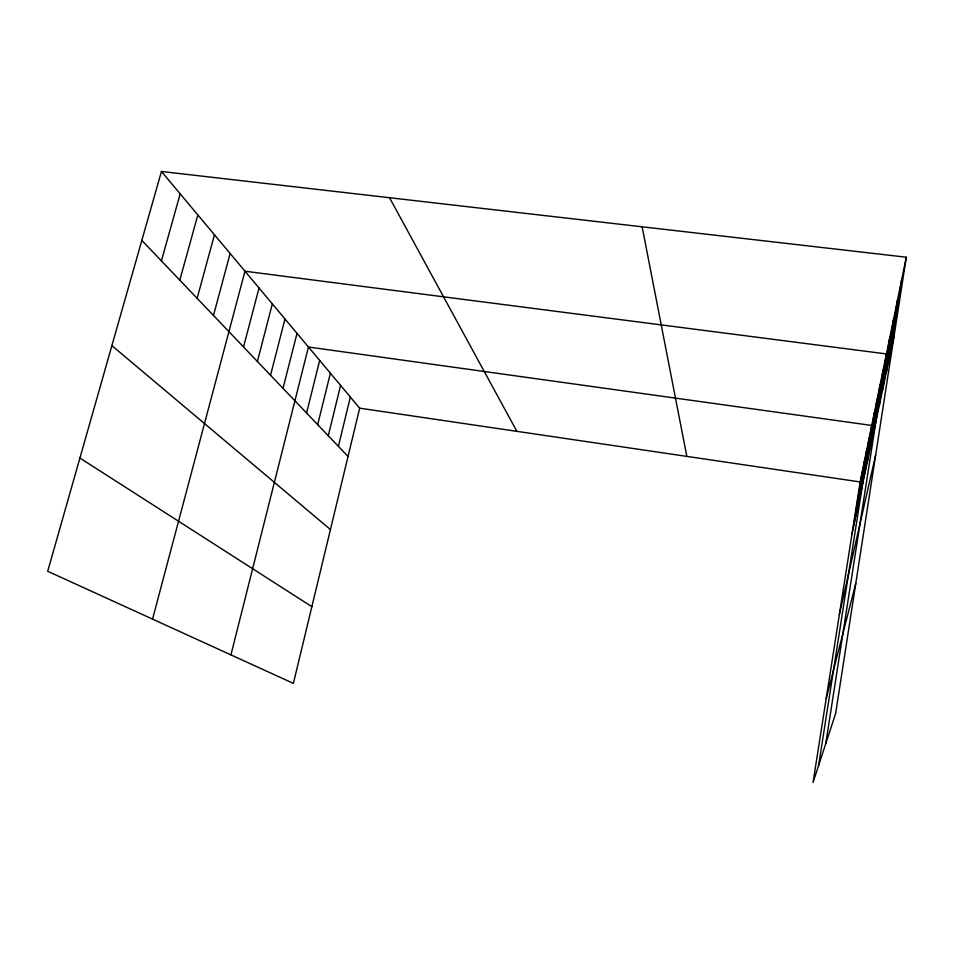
<?xml version="1.0" encoding="UTF-8"?>
<svg xmlns="http://www.w3.org/2000/svg" width="954" height="954" viewBox="0 0 954 954"><rect width="100%" height="100%" fill="white"/><g stroke="black" fill="none" stroke-linecap="round" stroke-linejoin="round"><path stroke-width="1.43" d="M870.108 448.797L880.053 384.963M872.934 435.453L883.154 369.902M825.759 743.643L886.433 353.934L244.975 271.222L152.545 619.11M879.135 406.249L889.915 336.977M882.545 390.234L893.624 318.946M886.171 373.157L897.571 299.723M890.046 354.9L901.78 279.188M906.3 257.21L835.644 713.461L813.035 782.53L860.138 481.937L906.3 257.21L161.441 171.47L47.7 571.267L293.391 683.386L359.67 408.169L161.441 171.47M853.806 525.535L862.237 471.729M855.821 516.078L864.431 461.02M857.932 506.133L866.745 449.763M860.15 495.663L869.177 437.922M818.604 765.513L871.741 425.448L308.452 347.017L230.94 654.885M864.896 473.339L874.365 412.677M867.424 461.414L877.131 399.201M851.898 534.538L894.196 335.331M839.401 614.245L875.653 455.07M338.384 446.353L350.356 397.043M328.271 435.751L340.602 385.404M317.682 424.661L330.394 373.205M306.58 413.022L319.685 360.433M283.028 388.338L297.004 333.351M270.531 375.244L284.984 318.994M826.2 698.531L855.762 583.526M257.389 361.471L272.343 303.897M243.532 346.958L259.023 287.989M213.481 315.452L230.141 253.514M197.132 298.328L214.447 234.779M179.805 280.166L197.836 214.924M161.405 260.895L180.187 193.865M359.67 408.169L860.138 481.937M79.909 458.051L311.863 606.672M111.892 345.622L330.442 529.542M141.836 240.372L348.043 456.477M389.542 197.728L516.877 431.339M642.125 226.802L686.832 456.394"/></g></svg>
